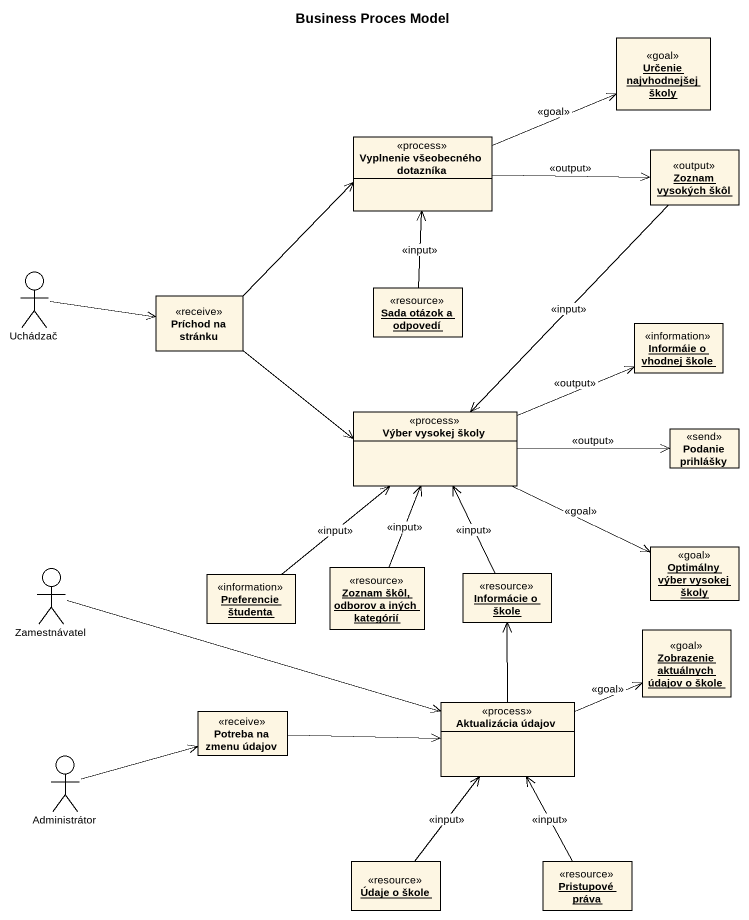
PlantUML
@startuml
title Business Proces Model
allowmixing
hide circle
hide empty members
object "Určenie najvhodnejšej školy" as Určenie_najvhodnejšej_školy <<goal>>
class "Vyplnenie všeobecného dotazníka" as Vyplnenie_všeobecného <<process>>
object "Zoznam vysokých škôl" as Zoznam_vysokých_škôl <<output>>
actor Uchádzač
class "Príchod na stránku" as Príchod_na_stránku <<receive>>
object "Sada otázok a odpovedí" as Sada_otázok_a_odpovedí <<resource>>
object "Informáie o vhodnej škole" as Informáie_o_vhodnej_škole <<information>>
class "Výber vysokej školy" as Výber_vysokej_školy <<process>>
class "Podanie prihlášky" as Podanie_prihlášky <<send>>
actor Zamestnávatel
object "Preferencie študenta" as Preferencie_študenta <<information>>
object "Zoznam škôl, odborov a iných kategórií" as Zoznam_škôl_odborov_a_iných <<resource>>
object "Informácie o škole" as Informácie_o_škole <<resource>>
object "Optimálny výber vysokej školy" as Optimálny_výber_vysokej <<goal>>
object "Zobrazenie aktuálnych údajov o škole" as Zobrazenie_aktuálnych <<goal>>
class "Aktualizácia údajov" as Aktualizácia_údajov <<process>>
class "Potreba na zmenu údajov" as Potreba_na_zmenu_údajov <<receive>>
actor Administrátor
object "Údaje o škole" as Údaje_o_škole <<resource>>
object "Pristupové práva" as Pristupové_práva <<resource>>
Vyplnenie_všeobecného -right-> Určenie_najvhodnejšej_školy : <<goal>>
Vyplnenie_všeobecného -right-> Zoznam_vysokých_škôl : <<output>>
Zoznam_vysokých_škôl --> Výber_vysokej_školy : <<input>>
Uchádzač -right-> Príchod_na_stránku
Príchod_na_stránku -up-> Vyplnenie_všeobecného
Príchod_na_stránku -right-> Výber_vysokej_školy
Sada_otázok_a_odpovedí -up-> Vyplnenie_všeobecného : <<input>>
Výber_vysokej_školy -right-> Informáie_o_vhodnej_škole : <<output>>
Výber_vysokej_školy -right-> Podanie_prihlášky : <<output>>
Výber_vysokej_školy -right-> Optimálny_výber_vysokej : <<goal>>
Zamestnávatel -right-> Aktualizácia_údajov
Preferencie_študenta -up-> Výber_vysokej_školy : <<input>>
Zoznam_škôl_odborov_a_iných -up-> Výber_vysokej_školy : <<input>>
Informácie_o_škole -up-> Výber_vysokej_školy : <<input>>
Aktualizácia_údajov -up-> Informácie_o_škole
Aktualizácia_údajov -right-> Zobrazenie_aktuálnych : <<goal>>
Potreba_na_zmenu_údajov -right-> Aktualizácia_údajov
Administrátor -right-> Potreba_na_zmenu_údajov
Údaje_o_škole -up-> Aktualizácia_údajov : <<input>>
Pristupové_práva -up-> Aktualizácia_údajov : <<input>>
@enduml
